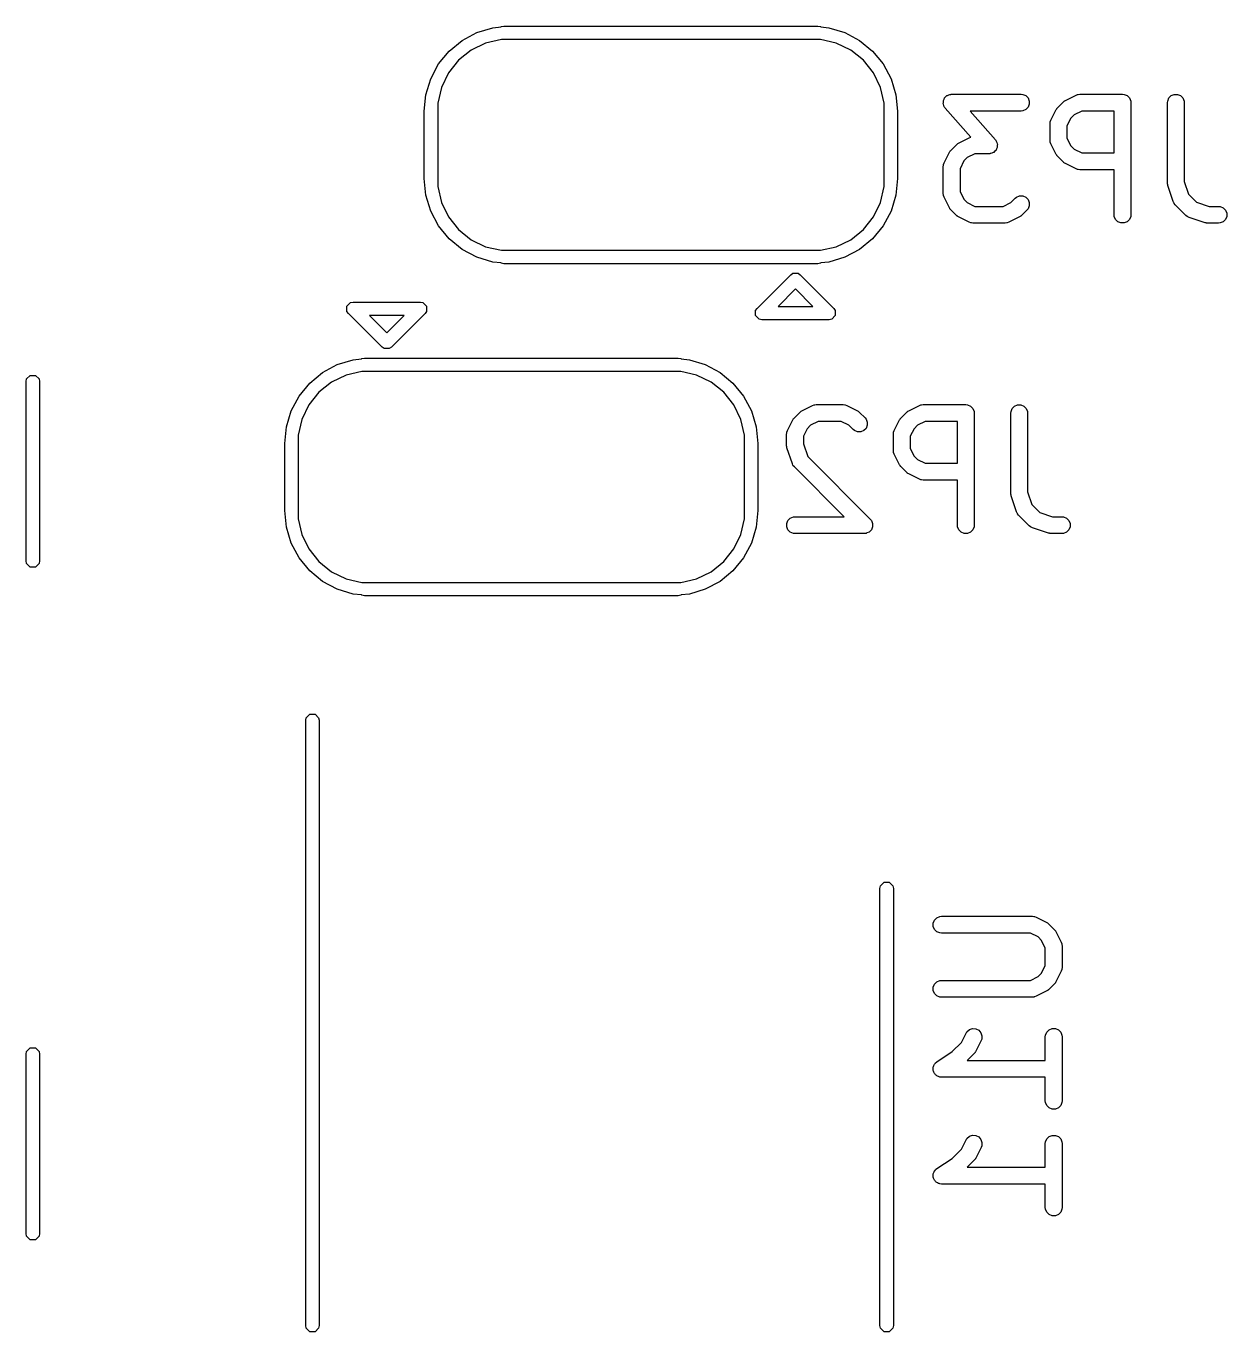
# Model space of a CAD drawing. Header units: inches. Extents: x 0.27 to 2.89, y 0.32 to 2.19.
# Drawn here: x 2.4697 to 2.8912, y 1.1846 to 1.6432 of the extents above; entities that cross this region are included whole.
import ezdxf

# ---------------------------------------------------------------- set-up
doc = ezdxf.new("R2010")
doc.units = ezdxf.units.IN
doc.header["$MEASUREMENT"] = 0
doc.layers.add('BLACK', color=250, linetype='CONTINUOUS')

msp = doc.modelspace()

# ---------------------------------------------------------------- linework, layer by layer
at = {"layer": 'BLACK', "linetype": 'CONTINUOUS'}
for p, q in [((2.62794, 1.64092), (2.63356, 1.64263)), ((2.63356, 1.64263), (2.63641, 1.64291)), ((2.63641, 1.64291), (2.63652, 1.64302)), ((2.63652, 1.64302), (2.63743, 1.6432)), ((2.63743, 1.6432), (2.74766, 1.6432)), ((2.74766, 1.6432), (2.74857, 1.64302)), ((2.74857, 1.64302), (2.74868, 1.64291)), ((2.74868, 1.64291), (2.75153, 1.64263)), ((2.75153, 1.64263), (2.75714, 1.64092)), ((2.61824, 1.63444), (2.62277, 1.63816)), ((2.62277, 1.63816), (2.62794, 1.64092)), ((2.63102, 1.63721), (2.6259, 1.63475)), ((2.63655, 1.63848), (2.63102, 1.63721)), ((2.63939, 1.63848), (2.63655, 1.63848)), ((2.74569, 1.63848), (2.63939, 1.63848)), ((2.74853, 1.63848), (2.74569, 1.63848)), ((2.75407, 1.63721), (2.74853, 1.63848)), ((2.75918, 1.63475), (2.75407, 1.63721)), ((2.75714, 1.64092), (2.76232, 1.63816)), ((2.76232, 1.63816), (2.76685, 1.63444)), ((2.61452, 1.6299), (2.61824, 1.63444)), ((2.6259, 1.63475), (2.62146, 1.63121)), ((2.76362, 1.63121), (2.75918, 1.63475)), ((2.76685, 1.63444), (2.77057, 1.6299)), ((2.61175, 1.62473), (2.61452, 1.6299)), ((2.62146, 1.63121), (2.61792, 1.62677)), ((2.76716, 1.62677), (2.76362, 1.63121)), ((2.77057, 1.6299), (2.77334, 1.62473)), ((2.61005, 1.61912), (2.61175, 1.62473)), ((2.61792, 1.62677), (2.61546, 1.62165)), ((2.76963, 1.62165), (2.76716, 1.62677)), ((2.77334, 1.62473), (2.77504, 1.61912)), ((2.60947, 1.61328), (2.61005, 1.61912)), ((2.61546, 1.62165), (2.6142, 1.61612)), ((2.77089, 1.61612), (2.76963, 1.62165)), ((2.77504, 1.61912), (2.77561, 1.61328)), ((2.79306, 1.61882), (2.79314, 1.61888)), ((2.79314, 1.61888), (2.79359, 1.61903)), ((2.79359, 1.61903), (2.79404, 1.61922)), ((2.79404, 1.61922), (2.79418, 1.61923)), ((2.79418, 1.61923), (2.79423, 1.61925)), ((2.79423, 1.61925), (2.79431, 1.61924)), ((2.79431, 1.61924), (2.79461, 1.61927)), ((2.79461, 1.61927), (2.81898, 1.61927)), ((2.81898, 1.61927), (2.81956, 1.61922)), ((2.81956, 1.61922), (2.82062, 1.61878)), ((2.83454, 1.61709), (2.83829, 1.61896)), ((2.83829, 1.61896), (2.83883, 1.61917)), ((2.83883, 1.61917), (2.83893, 1.61918)), ((2.83893, 1.61918), (2.83903, 1.61922)), ((2.83903, 1.61922), (2.83961, 1.61927)), ((2.83961, 1.61927), (2.8546, 1.61927)), ((2.8546, 1.61927), (2.85518, 1.61922)), ((2.85518, 1.61922), (2.85624, 1.61878)), ((2.87171, 1.61878), (2.87278, 1.61922)), ((2.87278, 1.61922), (2.87393, 1.61922)), ((2.87393, 1.61922), (2.87499, 1.61878)), ((2.6142, 1.61612), (2.6142, 1.61328)), ((2.77089, 1.61328), (2.77089, 1.61612)), ((2.79168, 1.61594), (2.79172, 1.61642)), ((2.79172, 1.61585), (2.79168, 1.61594)), ((2.79172, 1.6169), (2.79175, 1.61699)), ((2.79172, 1.61642), (2.79172, 1.6169)), ((2.79172, 1.61575), (2.79172, 1.61585)), ((2.7919, 1.6153), (2.79172, 1.61575)), ((2.79175, 1.61699), (2.79176, 1.61709)), ((2.79176, 1.61709), (2.79197, 1.61752)), ((2.79205, 1.61485), (2.7919, 1.6153)), ((2.79197, 1.61752), (2.79216, 1.61796)), ((2.79213, 1.61473), (2.79205, 1.61485)), ((2.79216, 1.61468), (2.79213, 1.61473)), ((2.79216, 1.61796), (2.79223, 1.61803)), ((2.79221, 1.61463), (2.79216, 1.61468)), ((2.79239, 1.61438), (2.79221, 1.61463)), ((2.79223, 1.61803), (2.79227, 1.61812)), ((2.79227, 1.61812), (2.79263, 1.61844)), ((2.80132, 1.60417), (2.79239, 1.61438)), ((2.79263, 1.61844), (2.79297, 1.61878)), ((2.79297, 1.61878), (2.79306, 1.61882)), ((2.82062, 1.61878), (2.82144, 1.61796)), ((2.82144, 1.61468), (2.82062, 1.61387)), ((2.82144, 1.61796), (2.82188, 1.6169)), ((2.82188, 1.61575), (2.82144, 1.61468)), ((2.82188, 1.6169), (2.82188, 1.61575)), ((2.83153, 1.61421), (2.83159, 1.61429)), ((2.83159, 1.61429), (2.83165, 1.61438)), ((2.83165, 1.61438), (2.83171, 1.61443)), ((2.83171, 1.61443), (2.83189, 1.61466)), ((2.83189, 1.61466), (2.83377, 1.61654)), ((2.83377, 1.61654), (2.83399, 1.61672)), ((2.83399, 1.61672), (2.83405, 1.61678)), ((2.83405, 1.61678), (2.83413, 1.61684)), ((2.83413, 1.61684), (2.83422, 1.6169)), ((2.83422, 1.6169), (2.83429, 1.61693)), ((2.83429, 1.61693), (2.83454, 1.61709)), ((2.85624, 1.61878), (2.85706, 1.61796)), ((2.85706, 1.61796), (2.8575, 1.6169)), ((2.8575, 1.6169), (2.85756, 1.61632)), ((2.85756, 1.61632), (2.85756, 1.57695)), ((2.8704, 1.61632), (2.87046, 1.6169)), ((2.8704, 1.5882), (2.8704, 1.61632)), ((2.87046, 1.6169), (2.8709, 1.61796)), ((2.8709, 1.61796), (2.87171, 1.61878)), ((2.87499, 1.61878), (2.87581, 1.61796)), ((2.87581, 1.61796), (2.87625, 1.6169)), ((2.87625, 1.6169), (2.8763, 1.61632)), ((2.8763, 1.61632), (2.8763, 1.58868)), ((2.60947, 1.58966), (2.60947, 1.61328)), ((2.6142, 1.61328), (2.6142, 1.58966)), ((2.77089, 1.58966), (2.77089, 1.61328)), ((2.77561, 1.61328), (2.77561, 1.58966)), ((2.81898, 1.61337), (2.80112, 1.61337)), ((2.80112, 1.61337), (2.80996, 1.60327)), ((2.81956, 1.61343), (2.81898, 1.61337)), ((2.82062, 1.61387), (2.81956, 1.61343)), ((2.82926, 1.6096), (2.82947, 1.61014)), ((2.82947, 1.61014), (2.83134, 1.61389)), ((2.83134, 1.61389), (2.8315, 1.61414)), ((2.8315, 1.61414), (2.83153, 1.61421)), ((2.83641, 1.61082), (2.83506, 1.60813)), ((2.83761, 1.61202), (2.83641, 1.61082)), ((2.8403, 1.61337), (2.83761, 1.61202)), ((2.85165, 1.61337), (2.8403, 1.61337)), ((2.85165, 1.59865), (2.85165, 1.61337)), ((2.82915, 1.60882), (2.82921, 1.6094)), ((2.82915, 1.6032), (2.82915, 1.60882)), ((2.82921, 1.6094), (2.82925, 1.6095)), ((2.82925, 1.6095), (2.82926, 1.6096)), ((2.83506, 1.60813), (2.83506, 1.6039)), ((2.7944, 1.59966), (2.79627, 1.60154)), ((2.79627, 1.60154), (2.7965, 1.60172)), ((2.7965, 1.60172), (2.79655, 1.60178)), ((2.79655, 1.60178), (2.79664, 1.60184)), ((2.79664, 1.60184), (2.79672, 1.6019)), ((2.79672, 1.6019), (2.79679, 1.60193)), ((2.79679, 1.60193), (2.79704, 1.60209)), ((2.79704, 1.60209), (2.80079, 1.60396)), ((2.80079, 1.60396), (2.80132, 1.60417)), ((2.80996, 1.60327), (2.81014, 1.60302)), ((2.81014, 1.60302), (2.81019, 1.60296)), ((2.81019, 1.60296), (2.81021, 1.60291)), ((2.81021, 1.60291), (2.81029, 1.6028)), ((2.81029, 1.6028), (2.81045, 1.60234)), ((2.81059, 1.60056), (2.81037, 1.60013)), ((2.81045, 1.60234), (2.81063, 1.6019)), ((2.81063, 1.60075), (2.81059, 1.60066)), ((2.81059, 1.60066), (2.81059, 1.60056)), ((2.81063, 1.6019), (2.81063, 1.6018)), ((2.81063, 1.6018), (2.81066, 1.60171)), ((2.81066, 1.60171), (2.81063, 1.60123)), ((2.81063, 1.60123), (2.81063, 1.60075)), ((2.82921, 1.60262), (2.82915, 1.6032)), ((2.82925, 1.60252), (2.82921, 1.60262)), ((2.82926, 1.60242), (2.82925, 1.60252)), ((2.82947, 1.60188), (2.82926, 1.60242)), ((2.83134, 1.59813), (2.82947, 1.60188)), ((2.83506, 1.6039), (2.83641, 1.6012)), ((2.83641, 1.6012), (2.83761, 1.6)), ((2.79197, 1.59515), (2.79385, 1.59889)), ((2.79385, 1.59889), (2.794, 1.59914)), ((2.794, 1.59914), (2.79403, 1.59921)), ((2.79403, 1.59921), (2.7941, 1.5993)), ((2.7941, 1.5993), (2.79415, 1.59938)), ((2.79415, 1.59938), (2.79421, 1.59944)), ((2.79421, 1.59944), (2.7944, 1.59966)), ((2.80011, 1.59702), (2.79891, 1.59583)), ((2.80281, 1.59837), (2.80011, 1.59702)), ((2.80773, 1.59837), (2.80281, 1.59837)), ((2.80804, 1.5984), (2.80773, 1.59837)), ((2.80812, 1.5984), (2.80804, 1.5984)), ((2.80817, 1.59841), (2.80812, 1.5984)), ((2.80831, 1.59843), (2.80817, 1.59841)), ((2.80875, 1.59861), (2.80831, 1.59843)), ((2.80921, 1.59877), (2.80875, 1.59861)), ((2.80928, 1.59883), (2.80921, 1.59877)), ((2.80938, 1.59887), (2.80928, 1.59883)), ((2.80971, 1.59921), (2.80938, 1.59887)), ((2.81008, 1.59952), (2.80971, 1.59921)), ((2.81012, 1.59961), (2.81008, 1.59952)), ((2.81019, 1.59968), (2.81012, 1.59961)), ((2.81037, 1.60013), (2.81019, 1.59968)), ((2.8315, 1.59788), (2.83134, 1.59813)), ((2.83153, 1.59781), (2.8315, 1.59788)), ((2.83159, 1.59773), (2.83153, 1.59781)), ((2.83165, 1.59764), (2.83159, 1.59773)), ((2.83171, 1.59759), (2.83165, 1.59764)), ((2.83189, 1.59736), (2.83171, 1.59759)), ((2.83377, 1.59549), (2.83189, 1.59736)), ((2.83761, 1.6), (2.8403, 1.59865)), ((2.8403, 1.59865), (2.85165, 1.59865)), ((2.79166, 1.59382), (2.79172, 1.5944)), ((2.79166, 1.58445), (2.79166, 1.59382)), ((2.79172, 1.5944), (2.79176, 1.5945)), ((2.79176, 1.5946), (2.79197, 1.59515)), ((2.79176, 1.5945), (2.79176, 1.5946)), ((2.79891, 1.59583), (2.79756, 1.59313)), ((2.79756, 1.59313), (2.79756, 1.58515)), ((2.83399, 1.5953), (2.83377, 1.59549)), ((2.83405, 1.59524), (2.83399, 1.5953)), ((2.83413, 1.59519), (2.83405, 1.59524)), ((2.83422, 1.59512), (2.83413, 1.59519)), ((2.83429, 1.59509), (2.83422, 1.59512)), ((2.83454, 1.59493), (2.83429, 1.59509)), ((2.83829, 1.59306), (2.83454, 1.59493)), ((2.83883, 1.59285), (2.83829, 1.59306)), ((2.83893, 1.59284), (2.83883, 1.59285)), ((2.83903, 1.5928), (2.83893, 1.59284)), ((2.83961, 1.59275), (2.83903, 1.5928)), ((2.85165, 1.59275), (2.83961, 1.59275)), ((2.85165, 1.57695), (2.85165, 1.59275)), ((2.61005, 1.58382), (2.60947, 1.58966)), ((2.6142, 1.58966), (2.6142, 1.58682)), ((2.6142, 1.58682), (2.61546, 1.58128)), ((2.76963, 1.58128), (2.77089, 1.58682)), ((2.77089, 1.58682), (2.77089, 1.58966)), ((2.77561, 1.58966), (2.77504, 1.58382)), ((2.87043, 1.58791), (2.8704, 1.5882)), ((2.87042, 1.58783), (2.87043, 1.58791)), ((2.87045, 1.58773), (2.87042, 1.58783)), ((2.87046, 1.58762), (2.87045, 1.58773)), ((2.87049, 1.58755), (2.87046, 1.58762)), ((2.87055, 1.58727), (2.87049, 1.58755)), ((2.87243, 1.58164), (2.87055, 1.58727)), ((2.8763, 1.58868), (2.87781, 1.58417)), ((2.61175, 1.57821), (2.61005, 1.58382)), ((2.77504, 1.58382), (2.77334, 1.57821)), ((2.79172, 1.58388), (2.79166, 1.58445)), ((2.79176, 1.58378), (2.79172, 1.58388)), ((2.79176, 1.58367), (2.79176, 1.58378)), ((2.79197, 1.58313), (2.79176, 1.58367)), ((2.79385, 1.57938), (2.79197, 1.58313)), ((2.79756, 1.58515), (2.79891, 1.58245)), ((2.79891, 1.58245), (2.80011, 1.58125)), ((2.81536, 1.58125), (2.8169, 1.58279)), ((2.8169, 1.58279), (2.81734, 1.58316)), ((2.81734, 1.58316), (2.81841, 1.5836)), ((2.81841, 1.5836), (2.81956, 1.5836)), ((2.81956, 1.5836), (2.82062, 1.58316)), ((2.82062, 1.58316), (2.82144, 1.58234)), ((2.82144, 1.58234), (2.82188, 1.58128)), ((2.87781, 1.58417), (2.88057, 1.58141)), ((2.61452, 1.57303), (2.61175, 1.57821)), ((2.61546, 1.58128), (2.61792, 1.57617)), ((2.76716, 1.57617), (2.76963, 1.58128)), ((2.77334, 1.57821), (2.77057, 1.57303)), ((2.794, 1.57913), (2.79385, 1.57938)), ((2.79403, 1.57906), (2.794, 1.57913)), ((2.7941, 1.57898), (2.79403, 1.57906)), ((2.79415, 1.57889), (2.7941, 1.57898)), ((2.79421, 1.57884), (2.79415, 1.57889)), ((2.7944, 1.57861), (2.79421, 1.57884)), ((2.79627, 1.57674), (2.7944, 1.57861)), ((2.80011, 1.58125), (2.80281, 1.5799)), ((2.80281, 1.5799), (2.81266, 1.5799)), ((2.81266, 1.5799), (2.81536, 1.58125)), ((2.82107, 1.57861), (2.8192, 1.57674)), ((2.82144, 1.57906), (2.82107, 1.57861)), ((2.82188, 1.58013), (2.82144, 1.57906)), ((2.82188, 1.58128), (2.82188, 1.58013)), ((2.87266, 1.58111), (2.87243, 1.58164)), ((2.87273, 1.58103), (2.87266, 1.58111)), ((2.87277, 1.58094), (2.87273, 1.58103)), ((2.87314, 1.58049), (2.87277, 1.58094)), ((2.87689, 1.57674), (2.87314, 1.58049)), ((2.88057, 1.58141), (2.88508, 1.5799)), ((2.88508, 1.5799), (2.88835, 1.5799)), ((2.88835, 1.5799), (2.88893, 1.57985)), ((2.88893, 1.57985), (2.88999, 1.57941)), ((2.88999, 1.57941), (2.8908, 1.57859)), ((2.8908, 1.57859), (2.89125, 1.57753)), ((2.61824, 1.5685), (2.61452, 1.57303)), ((2.61792, 1.57617), (2.62146, 1.57173)), ((2.76362, 1.57173), (2.76716, 1.57617)), ((2.77057, 1.57303), (2.76685, 1.5685)), ((2.7965, 1.57655), (2.79627, 1.57674)), ((2.79655, 1.57649), (2.7965, 1.57655)), ((2.79664, 1.57644), (2.79655, 1.57649)), ((2.79672, 1.57637), (2.79664, 1.57644)), ((2.79679, 1.57634), (2.79672, 1.57637)), ((2.79704, 1.57619), (2.79679, 1.57634)), ((2.80079, 1.57431), (2.79704, 1.57619)), ((2.80133, 1.5741), (2.80079, 1.57431)), ((2.80144, 1.5741), (2.80133, 1.5741)), ((2.80153, 1.57406), (2.80144, 1.5741)), ((2.80211, 1.574), (2.80153, 1.57406)), ((2.81336, 1.574), (2.80211, 1.574)), ((2.81394, 1.57406), (2.81336, 1.574)), ((2.81403, 1.5741), (2.81394, 1.57406)), ((2.81414, 1.5741), (2.81403, 1.5741)), ((2.81468, 1.57431), (2.81414, 1.5741)), ((2.81843, 1.57619), (2.81468, 1.57431)), ((2.81868, 1.57634), (2.81843, 1.57619)), ((2.81875, 1.57637), (2.81868, 1.57634)), ((2.81883, 1.57644), (2.81875, 1.57637)), ((2.81892, 1.57649), (2.81883, 1.57644)), ((2.81897, 1.57655), (2.81892, 1.57649)), ((2.8192, 1.57674), (2.81897, 1.57655)), ((2.85171, 1.57638), (2.85165, 1.57695)), ((2.85215, 1.57531), (2.85171, 1.57638)), ((2.85296, 1.5745), (2.85215, 1.57531)), ((2.85403, 1.57406), (2.85296, 1.5745)), ((2.85518, 1.57406), (2.85403, 1.57406)), ((2.85624, 1.5745), (2.85518, 1.57406)), ((2.85706, 1.57531), (2.85624, 1.5745)), ((2.8575, 1.57638), (2.85706, 1.57531)), ((2.85756, 1.57695), (2.8575, 1.57638)), ((2.87734, 1.57637), (2.87689, 1.57674)), ((2.87743, 1.57633), (2.87734, 1.57637)), ((2.87751, 1.57626), (2.87743, 1.57633)), ((2.87804, 1.57603), (2.87751, 1.57626)), ((2.88367, 1.57415), (2.87804, 1.57603)), ((2.88395, 1.57409), (2.88367, 1.57415)), ((2.88402, 1.57406), (2.88395, 1.57409)), ((2.88413, 1.57405), (2.88402, 1.57406)), ((2.88423, 1.57402), (2.88413, 1.57405)), ((2.88431, 1.57403), (2.88423, 1.57402)), ((2.8846, 1.574), (2.88431, 1.57403)), ((2.88835, 1.574), (2.8846, 1.574)), ((2.88893, 1.57406), (2.88835, 1.574)), ((2.88999, 1.5745), (2.88893, 1.57406)), ((2.8908, 1.57531), (2.88999, 1.5745)), ((2.89125, 1.57638), (2.8908, 1.57531)), ((2.89125, 1.57753), (2.89125, 1.57638)), ((2.62277, 1.56478), (2.61824, 1.5685)), ((2.62146, 1.57173), (2.6259, 1.56819)), ((2.75918, 1.56819), (2.76362, 1.57173)), ((2.76685, 1.5685), (2.76232, 1.56478)), ((2.62794, 1.56201), (2.62277, 1.56478)), ((2.6259, 1.56819), (2.63102, 1.56572)), ((2.63102, 1.56572), (2.63655, 1.56446)), ((2.63655, 1.56446), (2.63743, 1.56446)), ((2.63743, 1.56446), (2.74766, 1.56446)), ((2.74766, 1.56446), (2.74853, 1.56446)), ((2.74853, 1.56446), (2.75407, 1.56572)), ((2.75407, 1.56572), (2.75918, 1.56819)), ((2.76232, 1.56478), (2.75714, 1.56201)), ((2.63356, 1.56031), (2.62794, 1.56201)), ((2.63641, 1.56003), (2.63356, 1.56031)), ((2.63652, 1.55992), (2.63641, 1.56003)), ((2.63743, 1.55974), (2.63652, 1.55992)), ((2.63939, 1.55974), (2.63743, 1.55974)), ((2.74569, 1.55974), (2.63939, 1.55974)), ((2.74766, 1.55974), (2.74569, 1.55974)), ((2.74857, 1.55992), (2.74766, 1.55974)), ((2.74868, 1.56003), (2.74857, 1.55992)), ((2.75153, 1.56031), (2.74868, 1.56003)), ((2.75714, 1.56201), (2.75153, 1.56031)), ((2.72631, 1.54408), (2.73812, 1.55589)), ((2.73812, 1.55589), (2.73888, 1.55641)), ((2.73888, 1.55641), (2.74069, 1.55641)), ((2.74069, 1.55641), (2.74146, 1.55589)), ((2.74146, 1.55589), (2.75327, 1.54408)), ((2.73979, 1.55088), (2.73368, 1.54478)), ((2.7459, 1.54478), (2.73979, 1.55088)), ((2.58231, 1.54482), (2.58358, 1.5461)), ((2.58358, 1.5461), (2.58449, 1.54628)), ((2.58449, 1.54628), (2.60811, 1.54628)), ((2.60811, 1.54628), (2.60901, 1.5461)), ((2.60901, 1.5461), (2.61029, 1.54482)), ((2.58231, 1.54301), (2.58231, 1.54482)), ((2.58282, 1.54224), (2.58231, 1.54301)), ((2.59463, 1.53043), (2.58282, 1.54224)), ((2.59019, 1.54155), (2.5963, 1.53544)), ((2.60241, 1.54155), (2.59019, 1.54155)), ((2.5963, 1.53544), (2.60241, 1.54155)), ((2.60978, 1.54224), (2.59797, 1.53043)), ((2.61029, 1.54301), (2.60978, 1.54224)), ((2.61029, 1.54482), (2.61029, 1.54301)), ((2.72579, 1.54332), (2.72631, 1.54408)), ((2.72579, 1.54151), (2.72579, 1.54332)), ((2.72707, 1.54023), (2.72579, 1.54151)), ((2.73368, 1.54478), (2.7459, 1.54478)), ((2.75378, 1.54151), (2.7525, 1.54023)), ((2.75327, 1.54408), (2.75378, 1.54332)), ((2.75378, 1.54332), (2.75378, 1.54151)), ((2.72798, 1.54005), (2.72707, 1.54023)), ((2.7516, 1.54005), (2.72798, 1.54005)), ((2.7525, 1.54023), (2.7516, 1.54005)), ((2.5954, 1.52992), (2.59463, 1.53043)), ((2.5972, 1.52992), (2.5954, 1.52992)), ((2.59797, 1.53043), (2.5972, 1.52992)), ((2.57377, 1.52155), (2.57894, 1.52431)), ((2.57894, 1.52431), (2.58456, 1.52602)), ((2.58456, 1.52602), (2.58741, 1.5263)), ((2.58741, 1.5263), (2.58752, 1.52641)), ((2.58752, 1.52641), (2.58843, 1.52659)), ((2.58843, 1.52659), (2.69866, 1.52659)), ((2.69866, 1.52659), (2.69957, 1.52641)), ((2.69957, 1.52641), (2.69968, 1.5263)), ((2.69968, 1.5263), (2.70253, 1.52602)), ((2.70253, 1.52602), (2.70814, 1.52431)), ((2.70814, 1.52431), (2.71332, 1.52155)), ((2.46969, 1.51836), (2.46986, 1.51927)), ((2.46969, 1.45537), (2.46969, 1.51836)), ((2.46986, 1.51927), (2.47114, 1.52054)), ((2.47114, 1.52054), (2.47295, 1.52054)), ((2.47295, 1.52054), (2.47423, 1.51927)), ((2.47423, 1.51927), (2.47441, 1.51836)), ((2.47441, 1.51836), (2.47441, 1.45537)), ((2.56924, 1.51783), (2.57377, 1.52155)), ((2.5769, 1.51814), (2.57246, 1.5146)), ((2.58202, 1.5206), (2.5769, 1.51814)), ((2.58755, 1.52187), (2.58202, 1.5206)), ((2.59039, 1.52187), (2.58755, 1.52187)), ((2.69669, 1.52187), (2.59039, 1.52187)), ((2.69953, 1.52187), (2.69669, 1.52187)), ((2.70507, 1.5206), (2.69953, 1.52187)), ((2.71018, 1.51814), (2.70507, 1.5206)), ((2.71462, 1.5146), (2.71018, 1.51814)), ((2.71332, 1.52155), (2.71785, 1.51783)), ((2.56552, 1.51329), (2.56924, 1.51783)), ((2.57246, 1.5146), (2.56892, 1.51016)), ((2.71816, 1.51016), (2.71462, 1.5146)), ((2.71785, 1.51783), (2.72157, 1.51329)), ((2.56275, 1.50812), (2.56552, 1.51329)), ((2.56892, 1.51016), (2.56646, 1.50504)), ((2.72063, 1.50504), (2.71816, 1.51016)), ((2.72157, 1.51329), (2.72434, 1.50812)), ((2.74204, 1.50809), (2.74579, 1.50996)), ((2.74579, 1.50996), (2.74633, 1.51017)), ((2.74633, 1.51017), (2.74644, 1.51018)), ((2.74644, 1.51018), (2.74653, 1.51022)), ((2.74653, 1.51022), (2.74711, 1.51027)), ((2.74711, 1.51027), (2.75648, 1.51027)), ((2.75648, 1.51027), (2.75706, 1.51022)), ((2.75706, 1.51022), (2.75716, 1.51018)), ((2.75716, 1.51018), (2.75726, 1.51017)), ((2.75726, 1.51017), (2.7578, 1.50996)), ((2.7578, 1.50996), (2.76155, 1.50809)), ((2.77954, 1.50809), (2.78329, 1.50996)), ((2.78329, 1.50996), (2.78383, 1.51017)), ((2.78383, 1.51017), (2.78393, 1.51018)), ((2.78393, 1.51018), (2.78403, 1.51022)), ((2.78403, 1.51022), (2.78461, 1.51027)), ((2.78461, 1.51027), (2.7996, 1.51027)), ((2.7996, 1.51027), (2.80018, 1.51022)), ((2.80018, 1.51022), (2.80124, 1.50978)), ((2.80124, 1.50978), (2.80206, 1.50896)), ((2.80206, 1.50896), (2.8025, 1.5079)), ((2.81546, 1.5079), (2.8159, 1.50896)), ((2.8159, 1.50896), (2.81671, 1.50978)), ((2.81671, 1.50978), (2.81778, 1.51022)), ((2.81778, 1.51022), (2.81893, 1.51022)), ((2.81893, 1.51022), (2.81999, 1.50978)), ((2.81999, 1.50978), (2.82081, 1.50896)), ((2.82081, 1.50896), (2.82125, 1.5079)), ((2.56105, 1.50251), (2.56275, 1.50812)), ((2.56646, 1.50504), (2.5652, 1.49951)), ((2.72189, 1.49951), (2.72063, 1.50504)), ((2.72434, 1.50812), (2.72604, 1.50251)), ((2.73697, 1.50114), (2.73885, 1.50489)), ((2.73885, 1.50489), (2.739, 1.50514)), ((2.739, 1.50514), (2.73903, 1.50521)), ((2.73903, 1.50521), (2.7391, 1.50529)), ((2.7391, 1.50529), (2.73915, 1.50538)), ((2.73915, 1.50538), (2.73921, 1.50543)), ((2.73921, 1.50543), (2.7394, 1.50566)), ((2.7394, 1.50566), (2.74127, 1.50754)), ((2.74127, 1.50754), (2.7415, 1.50772)), ((2.7415, 1.50772), (2.74155, 1.50778)), ((2.74155, 1.50778), (2.74164, 1.50784)), ((2.74164, 1.50784), (2.74172, 1.5079)), ((2.74172, 1.5079), (2.74179, 1.50793)), ((2.74179, 1.50793), (2.74204, 1.50809)), ((2.74781, 1.50437), (2.74511, 1.50302)), ((2.75579, 1.50437), (2.74781, 1.50437)), ((2.75848, 1.50302), (2.75579, 1.50437)), ((2.76155, 1.50809), (2.7618, 1.50793)), ((2.7618, 1.50793), (2.76187, 1.5079)), ((2.76187, 1.5079), (2.76196, 1.50784)), ((2.76196, 1.50784), (2.76204, 1.50778)), ((2.76204, 1.50778), (2.7621, 1.50772)), ((2.7621, 1.50772), (2.76232, 1.50754)), ((2.76232, 1.50754), (2.7642, 1.50566)), ((2.7642, 1.50566), (2.76456, 1.50521)), ((2.76456, 1.50521), (2.765, 1.50415)), ((2.77447, 1.50114), (2.77634, 1.50489)), ((2.77634, 1.50489), (2.7765, 1.50514)), ((2.7765, 1.50514), (2.77653, 1.50521)), ((2.77653, 1.50521), (2.77659, 1.50529)), ((2.77659, 1.50529), (2.77665, 1.50538)), ((2.77665, 1.50538), (2.77671, 1.50543)), ((2.77671, 1.50543), (2.77689, 1.50566)), ((2.77689, 1.50566), (2.77877, 1.50754)), ((2.77877, 1.50754), (2.77899, 1.50772)), ((2.77899, 1.50772), (2.77905, 1.50778)), ((2.77905, 1.50778), (2.77913, 1.50784)), ((2.77913, 1.50784), (2.77922, 1.5079)), ((2.77922, 1.5079), (2.77929, 1.50793)), ((2.77929, 1.50793), (2.77954, 1.50809)), ((2.7853, 1.50437), (2.78261, 1.50302)), ((2.79665, 1.50437), (2.7853, 1.50437)), ((2.79665, 1.48965), (2.79665, 1.50437)), ((2.8025, 1.5079), (2.80256, 1.50732)), ((2.80256, 1.50732), (2.80256, 1.46795)), ((2.8154, 1.50732), (2.81546, 1.5079)), ((2.8154, 1.4792), (2.8154, 1.50732)), ((2.82125, 1.5079), (2.8213, 1.50732)), ((2.8213, 1.50732), (2.8213, 1.47968)), ((2.56047, 1.49667), (2.56105, 1.50251)), ((2.72604, 1.50251), (2.72661, 1.49667)), ((2.73666, 1.49982), (2.73672, 1.5004)), ((2.73666, 1.49607), (2.73666, 1.49982)), ((2.73672, 1.5004), (2.73676, 1.5005)), ((2.73676, 1.5006), (2.73697, 1.50114)), ((2.73676, 1.5005), (2.73676, 1.5006)), ((2.74391, 1.50182), (2.74256, 1.49913)), ((2.74511, 1.50302), (2.74391, 1.50182)), ((2.76002, 1.50148), (2.75848, 1.50302)), ((2.76047, 1.50112), (2.76002, 1.50148)), ((2.76153, 1.50068), (2.76047, 1.50112)), ((2.76268, 1.50068), (2.76153, 1.50068)), ((2.76375, 1.50112), (2.76268, 1.50068)), ((2.76456, 1.50193), (2.76375, 1.50112)), ((2.765, 1.503), (2.76456, 1.50193)), ((2.765, 1.50415), (2.765, 1.503)), ((2.77415, 1.49982), (2.77421, 1.5004)), ((2.77415, 1.4942), (2.77415, 1.49982)), ((2.77421, 1.5004), (2.77425, 1.5005)), ((2.77425, 1.5005), (2.77426, 1.5006)), ((2.77426, 1.5006), (2.77447, 1.50114)), ((2.78141, 1.50182), (2.78006, 1.49913)), ((2.78261, 1.50302), (2.78141, 1.50182)), ((2.56047, 1.47305), (2.56047, 1.49667)), ((2.5652, 1.49951), (2.5652, 1.49667)), ((2.5652, 1.49667), (2.5652, 1.47305)), ((2.72189, 1.49667), (2.72189, 1.49951)), ((2.72189, 1.47305), (2.72189, 1.49667)), ((2.72661, 1.49667), (2.72661, 1.47305)), ((2.73669, 1.49578), (2.73666, 1.49607)), ((2.73668, 1.4957), (2.73669, 1.49578)), ((2.73671, 1.4956), (2.73668, 1.4957)), ((2.73672, 1.4955), (2.73671, 1.4956)), ((2.73675, 1.49543), (2.73672, 1.4955)), ((2.73681, 1.49514), (2.73675, 1.49543)), ((2.73869, 1.48952), (2.73681, 1.49514)), ((2.74256, 1.49913), (2.74256, 1.49655)), ((2.74256, 1.49655), (2.74407, 1.49204)), ((2.78006, 1.49913), (2.78006, 1.4949)), ((2.74407, 1.49204), (2.76607, 1.47004)), ((2.77421, 1.49362), (2.77415, 1.4942)), ((2.77425, 1.49352), (2.77421, 1.49362)), ((2.77426, 1.49342), (2.77425, 1.49352)), ((2.77447, 1.49288), (2.77426, 1.49342)), ((2.77634, 1.48913), (2.77447, 1.49288)), ((2.78006, 1.4949), (2.78141, 1.4922)), ((2.78141, 1.4922), (2.78261, 1.491)), ((2.78261, 1.491), (2.7853, 1.48965)), ((2.73892, 1.48899), (2.73869, 1.48952)), ((2.73899, 1.48891), (2.73892, 1.48899)), ((2.73903, 1.48881), (2.73899, 1.48891)), ((2.7394, 1.48836), (2.73903, 1.48881)), ((2.75685, 1.4709), (2.7394, 1.48836)), ((2.7765, 1.48888), (2.77634, 1.48913)), ((2.77653, 1.48881), (2.7765, 1.48888)), ((2.77659, 1.48873), (2.77653, 1.48881)), ((2.77665, 1.48864), (2.77659, 1.48873)), ((2.77671, 1.48859), (2.77665, 1.48864)), ((2.77689, 1.48836), (2.77671, 1.48859)), ((2.77877, 1.48649), (2.77689, 1.48836)), ((2.77899, 1.4863), (2.77877, 1.48649)), ((2.77905, 1.48624), (2.77899, 1.4863)), ((2.77913, 1.48619), (2.77905, 1.48624)), ((2.77922, 1.48612), (2.77913, 1.48619)), ((2.77929, 1.48609), (2.77922, 1.48612)), ((2.77954, 1.48593), (2.77929, 1.48609)), ((2.78329, 1.48406), (2.77954, 1.48593)), ((2.7853, 1.48965), (2.79665, 1.48965)), ((2.78383, 1.48385), (2.78329, 1.48406)), ((2.78393, 1.48384), (2.78383, 1.48385)), ((2.78403, 1.4838), (2.78393, 1.48384)), ((2.78461, 1.48375), (2.78403, 1.4838)), ((2.79665, 1.48375), (2.78461, 1.48375)), ((2.79665, 1.46795), (2.79665, 1.48375)), ((2.81543, 1.47891), (2.8154, 1.4792)), ((2.81542, 1.47883), (2.81543, 1.47891)), ((2.81545, 1.47873), (2.81542, 1.47883)), ((2.81546, 1.47862), (2.81545, 1.47873)), ((2.81549, 1.47855), (2.81546, 1.47862)), ((2.81555, 1.47827), (2.81549, 1.47855)), ((2.81743, 1.47264), (2.81555, 1.47827)), ((2.8213, 1.47968), (2.82281, 1.47517)), ((2.56105, 1.46721), (2.56047, 1.47305)), ((2.5652, 1.47305), (2.5652, 1.47021)), ((2.72189, 1.47021), (2.72189, 1.47305)), ((2.72661, 1.47305), (2.72604, 1.46721)), ((2.81766, 1.47211), (2.81743, 1.47264)), ((2.81773, 1.47203), (2.81766, 1.47211)), ((2.82281, 1.47517), (2.82557, 1.47241)), ((2.82557, 1.47241), (2.83008, 1.4709)), ((2.5652, 1.47021), (2.56646, 1.46467)), ((2.72063, 1.46467), (2.72189, 1.47021)), ((2.73672, 1.46853), (2.73716, 1.46959)), ((2.73672, 1.46738), (2.73672, 1.46853)), ((2.73716, 1.46959), (2.73797, 1.47041)), ((2.73797, 1.47041), (2.73904, 1.47085)), ((2.73904, 1.47085), (2.73961, 1.4709)), ((2.73961, 1.4709), (2.75685, 1.4709)), ((2.76607, 1.47004), (2.76644, 1.46959)), ((2.76644, 1.46959), (2.76688, 1.46853)), ((2.76688, 1.46853), (2.76688, 1.46738)), ((2.79671, 1.46738), (2.79665, 1.46795)), ((2.80256, 1.46795), (2.8025, 1.46738)), ((2.81777, 1.47194), (2.81773, 1.47203)), ((2.81814, 1.47149), (2.81777, 1.47194)), ((2.82189, 1.46774), (2.81814, 1.47149)), ((2.82234, 1.46737), (2.82189, 1.46774)), ((2.83008, 1.4709), (2.83335, 1.4709)), ((2.83335, 1.4709), (2.83393, 1.47085)), ((2.83393, 1.47085), (2.83499, 1.47041)), ((2.83499, 1.47041), (2.8358, 1.46959)), ((2.8358, 1.46959), (2.83625, 1.46853)), ((2.83625, 1.46853), (2.83625, 1.46738)), ((2.56275, 1.4616), (2.56105, 1.46721)), ((2.56646, 1.46467), (2.56892, 1.45956)), ((2.71816, 1.45956), (2.72063, 1.46467)), ((2.72604, 1.46721), (2.72434, 1.4616)), ((2.73716, 1.46631), (2.73672, 1.46738)), ((2.73797, 1.4655), (2.73716, 1.46631)), ((2.73904, 1.46506), (2.73797, 1.4655)), ((2.73961, 1.465), (2.73904, 1.46506)), ((2.76398, 1.465), (2.73961, 1.465)), ((2.76456, 1.46506), (2.76398, 1.465)), ((2.76487, 1.46519), (2.76456, 1.46506)), ((2.76562, 1.4655), (2.76487, 1.46519)), ((2.76644, 1.46631), (2.76562, 1.4655)), ((2.76688, 1.46738), (2.76644, 1.46631)), ((2.79715, 1.46631), (2.79671, 1.46738)), ((2.79796, 1.4655), (2.79715, 1.46631)), ((2.79903, 1.46506), (2.79796, 1.4655)), ((2.80018, 1.46506), (2.79903, 1.46506)), ((2.80124, 1.4655), (2.80018, 1.46506)), ((2.80206, 1.46631), (2.80124, 1.4655)), ((2.8025, 1.46738), (2.80206, 1.46631)), ((2.82243, 1.46733), (2.82234, 1.46737)), ((2.82251, 1.46726), (2.82243, 1.46733)), ((2.82304, 1.46703), (2.82251, 1.46726)), ((2.82867, 1.46515), (2.82304, 1.46703)), ((2.82895, 1.46509), (2.82867, 1.46515)), ((2.82902, 1.46506), (2.82895, 1.46509)), ((2.82913, 1.46505), (2.82902, 1.46506)), ((2.82923, 1.46502), (2.82913, 1.46505)), ((2.82931, 1.46503), (2.82923, 1.46502)), ((2.8296, 1.465), (2.82931, 1.46503)), ((2.83335, 1.465), (2.8296, 1.465)), ((2.83393, 1.46506), (2.83335, 1.465)), ((2.83499, 1.4655), (2.83393, 1.46506)), ((2.8358, 1.46631), (2.83499, 1.4655)), ((2.83625, 1.46738), (2.8358, 1.46631)), ((2.56552, 1.45642), (2.56275, 1.4616)), ((2.56892, 1.45956), (2.57246, 1.45512)), ((2.71462, 1.45512), (2.71816, 1.45956)), ((2.72434, 1.4616), (2.72157, 1.45642)), ((2.46986, 1.45447), (2.46969, 1.45537)), ((2.47114, 1.45319), (2.46986, 1.45447)), ((2.47423, 1.45447), (2.47295, 1.45319)), ((2.47441, 1.45537), (2.47423, 1.45447)), ((2.56924, 1.45189), (2.56552, 1.45642)), ((2.57246, 1.45512), (2.5769, 1.45158)), ((2.71018, 1.45158), (2.71462, 1.45512)), ((2.72157, 1.45642), (2.71785, 1.45189)), ((2.47295, 1.45319), (2.47114, 1.45319)), ((2.57377, 1.44817), (2.56924, 1.45189)), ((2.5769, 1.45158), (2.58202, 1.44911)), ((2.70507, 1.44911), (2.71018, 1.45158)), ((2.71785, 1.45189), (2.71332, 1.44817)), ((2.57894, 1.4454), (2.57377, 1.44817)), ((2.58456, 1.4437), (2.57894, 1.4454)), ((2.58202, 1.44911), (2.58755, 1.44785)), ((2.58755, 1.44785), (2.58843, 1.44785)), ((2.58843, 1.44785), (2.69866, 1.44785)), ((2.69866, 1.44785), (2.69953, 1.44785)), ((2.69953, 1.44785), (2.70507, 1.44911)), ((2.70814, 1.4454), (2.70253, 1.4437)), ((2.71332, 1.44817), (2.70814, 1.4454)), ((2.58741, 1.44342), (2.58456, 1.4437)), ((2.58752, 1.44331), (2.58741, 1.44342)), ((2.58843, 1.44313), (2.58752, 1.44331)), ((2.59039, 1.44313), (2.58843, 1.44313)), ((2.69669, 1.44313), (2.59039, 1.44313)), ((2.69866, 1.44313), (2.69669, 1.44313)), ((2.69957, 1.44331), (2.69866, 1.44313)), ((2.69968, 1.44342), (2.69957, 1.44331)), ((2.70253, 1.4437), (2.69968, 1.44342)), ((2.56785, 1.39939), (2.56803, 1.40029)), ((2.56785, 1.26356), (2.56785, 1.39939)), ((2.56803, 1.40029), (2.56931, 1.40157)), ((2.56931, 1.40157), (2.57112, 1.40157)), ((2.57112, 1.40157), (2.57239, 1.40029)), ((2.57239, 1.40029), (2.57257, 1.39939)), ((2.57257, 1.39939), (2.57257, 1.26356)), ((2.76943, 1.34033), (2.7696, 1.34123)), ((2.76943, 1.26356), (2.76943, 1.34033)), ((2.7696, 1.34123), (2.77088, 1.34251)), ((2.77088, 1.34251), (2.77269, 1.34251)), ((2.77269, 1.34251), (2.77397, 1.34123)), ((2.77397, 1.34123), (2.77415, 1.34033)), ((2.77415, 1.34033), (2.77415, 1.26356)), ((2.78862, 1.32924), (2.78944, 1.33006)), ((2.78944, 1.33006), (2.7905, 1.3305)), ((2.7905, 1.3305), (2.79108, 1.33055)), ((2.79108, 1.33055), (2.82295, 1.33055)), ((2.82295, 1.33055), (2.82353, 1.3305)), ((2.82353, 1.3305), (2.82362, 1.33046)), ((2.82362, 1.33046), (2.82373, 1.33045)), ((2.82373, 1.33045), (2.82427, 1.33024)), ((2.82427, 1.33024), (2.82802, 1.32837)), ((2.78818, 1.32818), (2.78862, 1.32924)), ((2.78818, 1.32703), (2.78818, 1.32818)), ((2.78862, 1.32596), (2.78818, 1.32703)), ((2.78944, 1.32515), (2.78862, 1.32596)), ((2.82802, 1.32837), (2.82827, 1.32821)), ((2.82827, 1.32821), (2.82834, 1.32818)), ((2.82834, 1.32818), (2.82842, 1.32812)), ((2.82842, 1.32812), (2.82851, 1.32806)), ((2.82851, 1.32806), (2.82856, 1.328)), ((2.82856, 1.328), (2.82879, 1.32782)), ((2.82879, 1.32782), (2.83066, 1.32594)), ((2.83066, 1.32594), (2.83085, 1.32571)), ((2.83085, 1.32571), (2.83091, 1.32566)), ((2.83091, 1.32566), (2.83096, 1.32557)), ((2.83096, 1.32557), (2.83103, 1.32549)), ((2.83103, 1.32549), (2.83106, 1.32542)), ((2.83106, 1.32542), (2.83122, 1.32517)), ((2.7905, 1.32471), (2.78944, 1.32515)), ((2.79108, 1.32465), (2.7905, 1.32471)), ((2.82225, 1.32465), (2.79108, 1.32465)), ((2.82495, 1.3233), (2.82225, 1.32465)), ((2.82615, 1.3221), (2.82495, 1.3233)), ((2.8275, 1.31941), (2.82615, 1.3221)), ((2.83122, 1.32517), (2.83309, 1.32142)), ((2.83309, 1.32142), (2.8333, 1.32088)), ((2.8333, 1.32088), (2.8333, 1.32078)), ((2.8333, 1.32078), (2.83335, 1.32068)), ((2.8275, 1.3133), (2.8275, 1.31941)), ((2.83335, 1.32068), (2.8334, 1.3201)), ((2.8334, 1.3201), (2.8334, 1.3126)), ((2.82615, 1.3106), (2.8275, 1.3133)), ((2.8333, 1.31182), (2.83309, 1.31128)), ((2.83335, 1.31203), (2.8333, 1.31193)), ((2.8333, 1.31193), (2.8333, 1.31182)), ((2.8334, 1.3126), (2.83335, 1.31203)), ((2.78862, 1.30675), (2.78944, 1.30756)), ((2.78944, 1.30756), (2.7905, 1.308)), ((2.7905, 1.308), (2.79108, 1.30806)), ((2.79108, 1.30806), (2.82225, 1.30806)), ((2.82225, 1.30806), (2.82495, 1.30941)), ((2.82495, 1.30941), (2.82615, 1.3106)), ((2.83091, 1.30704), (2.83085, 1.30699)), ((2.83096, 1.30713), (2.83091, 1.30704)), ((2.83103, 1.30721), (2.83096, 1.30713)), ((2.83106, 1.30729), (2.83103, 1.30721)), ((2.83122, 1.30753), (2.83106, 1.30729)), ((2.83309, 1.31128), (2.83122, 1.30753)), ((2.78818, 1.30568), (2.78862, 1.30675)), ((2.78818, 1.30453), (2.78818, 1.30568)), ((2.78862, 1.30346), (2.78818, 1.30453)), ((2.78944, 1.30265), (2.78862, 1.30346)), ((2.7905, 1.30221), (2.78944, 1.30265)), ((2.82427, 1.30246), (2.82373, 1.30226)), ((2.82802, 1.30434), (2.82427, 1.30246)), ((2.82827, 1.30449), (2.82802, 1.30434)), ((2.82834, 1.30452), (2.82827, 1.30449)), ((2.82842, 1.30459), (2.82834, 1.30452)), ((2.82851, 1.30465), (2.82842, 1.30459)), ((2.82856, 1.30471), (2.82851, 1.30465)), ((2.82879, 1.30489), (2.82856, 1.30471)), ((2.83066, 1.30677), (2.82879, 1.30489)), ((2.83085, 1.30699), (2.83066, 1.30677)), ((2.79108, 1.30215), (2.7905, 1.30221)), ((2.82295, 1.30215), (2.79108, 1.30215)), ((2.82353, 1.30221), (2.82295, 1.30215)), ((2.82362, 1.30225), (2.82353, 1.30221)), ((2.82373, 1.30226), (2.82362, 1.30225)), ((2.79803, 1.28623), (2.79969, 1.28955)), ((2.79969, 1.28955), (2.8, 1.29004)), ((2.8, 1.29004), (2.80087, 1.2908)), ((2.80087, 1.2908), (2.80196, 1.29116)), ((2.80196, 1.29116), (2.80311, 1.29108)), ((2.80311, 1.29108), (2.80414, 1.29056)), ((2.80414, 1.29056), (2.80489, 1.28969)), ((2.80489, 1.28969), (2.80526, 1.2886)), ((2.8275, 1.28823), (2.82755, 1.28881)), ((2.82755, 1.28881), (2.82799, 1.28987)), ((2.82799, 1.28987), (2.82881, 1.29069)), ((2.82881, 1.29069), (2.82987, 1.29113)), ((2.82987, 1.29113), (2.83103, 1.29113)), ((2.83103, 1.29113), (2.83209, 1.29069)), ((2.83209, 1.29069), (2.8329, 1.28987)), ((2.8329, 1.28987), (2.83335, 1.28881)), ((2.83335, 1.28881), (2.8334, 1.28823)), ((2.46986, 1.28305), (2.47114, 1.28432)), ((2.47114, 1.28432), (2.47295, 1.28432)), ((2.47295, 1.28432), (2.47423, 1.28305)), ((2.79482, 1.28303), (2.79803, 1.28623)), ((2.80497, 1.28691), (2.80309, 1.28316)), ((2.80518, 1.28745), (2.80497, 1.28691)), ((2.80526, 1.2886), (2.80518, 1.28745)), ((2.8275, 1.27994), (2.8275, 1.28823)), ((2.8334, 1.28823), (2.8334, 1.26573)), ((2.46969, 1.28214), (2.46986, 1.28305)), ((2.46969, 1.21915), (2.46969, 1.28214)), ((2.47423, 1.28305), (2.47441, 1.28214)), ((2.47441, 1.28214), (2.47441, 1.21915)), ((2.78944, 1.27944), (2.79482, 1.28303)), ((2.80254, 1.28239), (2.80008, 1.27994)), ((2.80008, 1.27994), (2.8275, 1.27994)), ((2.80273, 1.28262), (2.80254, 1.28239)), ((2.80279, 1.28267), (2.80273, 1.28262)), ((2.80284, 1.28276), (2.80279, 1.28267)), ((2.80291, 1.28284), (2.80284, 1.28276)), ((2.80294, 1.28291), (2.80291, 1.28284)), ((2.80309, 1.28316), (2.80294, 1.28291)), ((2.78813, 1.27699), (2.78818, 1.27727)), ((2.78818, 1.2767), (2.78813, 1.27699)), ((2.78818, 1.27756), (2.7883, 1.27783)), ((2.78818, 1.27727), (2.78818, 1.27756)), ((2.78818, 1.27641), (2.78818, 1.2767)), ((2.78829, 1.27614), (2.78818, 1.27641)), ((2.78835, 1.27586), (2.78829, 1.27614)), ((2.7883, 1.27783), (2.78835, 1.27812)), ((2.78835, 1.27812), (2.78851, 1.27836)), ((2.78851, 1.27561), (2.78835, 1.27586)), ((2.78851, 1.27836), (2.78862, 1.27862)), ((2.78862, 1.27534), (2.78851, 1.27561)), ((2.78862, 1.27862), (2.78883, 1.27883)), ((2.78883, 1.27514), (2.78862, 1.27534)), ((2.78883, 1.27883), (2.78899, 1.27907)), ((2.78899, 1.2749), (2.78883, 1.27514)), ((2.78899, 1.27907), (2.78944, 1.27944)), ((2.78923, 1.27474), (2.78899, 1.2749)), ((2.78944, 1.27944), (2.78944, 1.27944)), ((2.78944, 1.27944), (2.78944, 1.27944)), ((2.78944, 1.27944), (2.78944, 1.27944)), ((2.78944, 1.27453), (2.78923, 1.27474)), ((2.78971, 1.27442), (2.78944, 1.27453)), ((2.78995, 1.27426), (2.78971, 1.27442)), ((2.79023, 1.2742), (2.78995, 1.27426)), ((2.7905, 1.27409), (2.79023, 1.2742)), ((2.79107, 1.27403), (2.7905, 1.27409)), ((2.79108, 1.27403), (2.79107, 1.27403)), ((2.8275, 1.27403), (2.79108, 1.27403)), ((2.79108, 1.27403), (2.79108, 1.27403)), ((2.79108, 1.27403), (2.79108, 1.27403)), ((2.8275, 1.26573), (2.8275, 1.27403)), ((2.82755, 1.26516), (2.8275, 1.26573)), ((2.8334, 1.26573), (2.83335, 1.26516)), ((2.56785, 1.18679), (2.56785, 1.26356)), ((2.57257, 1.26356), (2.57257, 1.18679)), ((2.76943, 1.18679), (2.76943, 1.26356)), ((2.77415, 1.26356), (2.77415, 1.18679)), ((2.82799, 1.26409), (2.82755, 1.26516)), ((2.82881, 1.26328), (2.82799, 1.26409)), ((2.82987, 1.26284), (2.82881, 1.26328)), ((2.83103, 1.26284), (2.82987, 1.26284)), ((2.83209, 1.26328), (2.83103, 1.26284)), ((2.8329, 1.26409), (2.83209, 1.26328)), ((2.83335, 1.26516), (2.8329, 1.26409)), ((2.79803, 1.24874), (2.79969, 1.25206)), ((2.79969, 1.25206), (2.8, 1.25255)), ((2.8, 1.25255), (2.80087, 1.2533)), ((2.80087, 1.2533), (2.80196, 1.25367)), ((2.80196, 1.25367), (2.80311, 1.25358)), ((2.80311, 1.25358), (2.80414, 1.25307)), ((2.80414, 1.25307), (2.80489, 1.2522)), ((2.80489, 1.2522), (2.80526, 1.25111)), ((2.82755, 1.25131), (2.82799, 1.25238)), ((2.82799, 1.25238), (2.82881, 1.25319)), ((2.82881, 1.25319), (2.82987, 1.25363)), ((2.82987, 1.25363), (2.83103, 1.25363)), ((2.83103, 1.25363), (2.83209, 1.25319)), ((2.83209, 1.25319), (2.8329, 1.25238)), ((2.8329, 1.25238), (2.83335, 1.25131)), ((2.79482, 1.24553), (2.79803, 1.24874)), ((2.80497, 1.24942), (2.80309, 1.24567)), ((2.80518, 1.24996), (2.80497, 1.24942)), ((2.80526, 1.25111), (2.80518, 1.24996)), ((2.8275, 1.25074), (2.82755, 1.25131)), ((2.8275, 1.24244), (2.8275, 1.25074)), ((2.83335, 1.25131), (2.8334, 1.25074)), ((2.8334, 1.25074), (2.8334, 1.22824)), ((2.78944, 1.24195), (2.79482, 1.24553)), ((2.80254, 1.2449), (2.80008, 1.24244)), ((2.80273, 1.24513), (2.80254, 1.2449)), ((2.80279, 1.24518), (2.80273, 1.24513)), ((2.80284, 1.24527), (2.80279, 1.24518)), ((2.80291, 1.24535), (2.80284, 1.24527)), ((2.80294, 1.24542), (2.80291, 1.24535)), ((2.80309, 1.24567), (2.80294, 1.24542)), ((2.78813, 1.23949), (2.78818, 1.23977)), ((2.78818, 1.2392), (2.78813, 1.23949)), ((2.78818, 1.24006), (2.7883, 1.24033)), ((2.78818, 1.23977), (2.78818, 1.24006)), ((2.78818, 1.23891), (2.78818, 1.2392)), ((2.78829, 1.23864), (2.78818, 1.23891)), ((2.78835, 1.23836), (2.78829, 1.23864)), ((2.7883, 1.24033), (2.78835, 1.24062)), ((2.78835, 1.24062), (2.78851, 1.24086)), ((2.78851, 1.23812), (2.78835, 1.23836)), ((2.78851, 1.24086), (2.78862, 1.24113)), ((2.78862, 1.24113), (2.78883, 1.24134)), ((2.78883, 1.24134), (2.78899, 1.24158)), ((2.78899, 1.24158), (2.78944, 1.24194)), ((2.78944, 1.24194), (2.78944, 1.24195)), ((2.78944, 1.24194), (2.78944, 1.24194)), ((2.78944, 1.24194), (2.78944, 1.24194)), ((2.80008, 1.24244), (2.8275, 1.24244)), ((2.78862, 1.23785), (2.78851, 1.23812)), ((2.78883, 1.23764), (2.78862, 1.23785)), ((2.78899, 1.2374), (2.78883, 1.23764)), ((2.78923, 1.23724), (2.78899, 1.2374)), ((2.78944, 1.23703), (2.78923, 1.23724)), ((2.78971, 1.23692), (2.78944, 1.23703)), ((2.78995, 1.23676), (2.78971, 1.23692)), ((2.79023, 1.2367), (2.78995, 1.23676)), ((2.7905, 1.23659), (2.79023, 1.2367)), ((2.79107, 1.23654), (2.7905, 1.23659)), ((2.79108, 1.23654), (2.79107, 1.23654)), ((2.8275, 1.23654), (2.79108, 1.23654)), ((2.79108, 1.23654), (2.79108, 1.23654)), ((2.79108, 1.23654), (2.79108, 1.23654)), ((2.8275, 1.22824), (2.8275, 1.23654)), ((2.82755, 1.22766), (2.8275, 1.22824)), ((2.82799, 1.2266), (2.82755, 1.22766)), ((2.82881, 1.22578), (2.82799, 1.2266)), ((2.82987, 1.22534), (2.82881, 1.22578)), ((2.83103, 1.22534), (2.82987, 1.22534)), ((2.83209, 1.22578), (2.83103, 1.22534)), ((2.8329, 1.2266), (2.83209, 1.22578)), ((2.83335, 1.22766), (2.8329, 1.2266)), ((2.8334, 1.22824), (2.83335, 1.22766)), ((2.46986, 1.21825), (2.46969, 1.21915)), ((2.47114, 1.21697), (2.46986, 1.21825)), ((2.47295, 1.21697), (2.47114, 1.21697)), ((2.47423, 1.21825), (2.47295, 1.21697)), ((2.47441, 1.21915), (2.47423, 1.21825)), ((2.56803, 1.18588), (2.56785, 1.18679)), ((2.56931, 1.1846), (2.56803, 1.18588)), ((2.57112, 1.1846), (2.56931, 1.1846)), ((2.57239, 1.18588), (2.57112, 1.1846)), ((2.57257, 1.18679), (2.57239, 1.18588)), ((2.7696, 1.18588), (2.76943, 1.18679)), ((2.77088, 1.1846), (2.7696, 1.18588)), ((2.77269, 1.1846), (2.77088, 1.1846)), ((2.77397, 1.18588), (2.77269, 1.1846)), ((2.77415, 1.18679), (2.77397, 1.18588))]:
    msp.add_line(p, q, dxfattribs=at)

doc.saveas('drawing.dxf')
